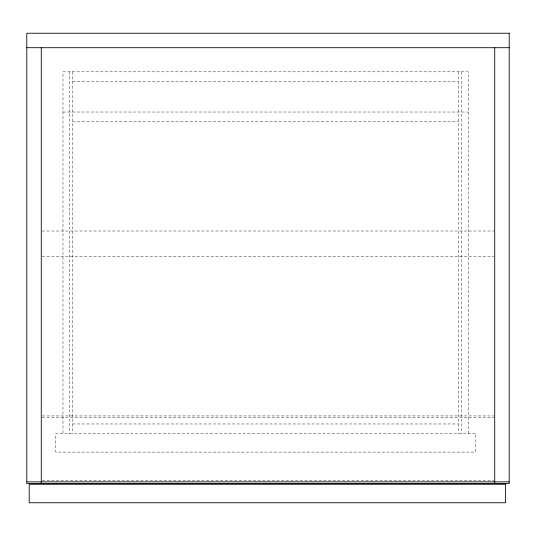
<?xml version="1.0" encoding="UTF-8"?>
<svg xmlns="http://www.w3.org/2000/svg" width="536" height="536" viewBox="0 0 536 536"><rect width="100%" height="100%" fill="white"/><g stroke="black" fill="none" stroke-linecap="round" stroke-linejoin="round"><path stroke-width="0.4" stroke-dasharray="2.68 2.01" d="M72.628 81.472L458.548 81.472M62.98 112.024L468.196 112.024M72.628 121.672L458.548 121.672M42.11 231.016L494.728 231.016M42.11 256.744L493.891 256.744M42.11 415.936L493.891 415.936M42.11 417.544L494.728 417.544M72.628 423.976L458.548 423.976M42.11 480.256L493.891 480.256M468.196 433.624L468.196 71.824L62.98 71.824L62.98 433.624M461.764 71.824L461.764 433.624M458.548 71.824L458.548 433.624M72.628 71.824L72.628 433.624M69.412 71.824L69.412 433.624M475.432 433.624L55.744 433.624L55.744 452.116L475.432 452.116L475.432 433.624"/><path stroke-width="0.8" d="M26.8 47.704L509.2 47.704M26.8 481.864L509.2 481.864M494.728 47.704L494.728 483.472M41.272 47.704L41.272 483.472M509.2 33.232L26.8 33.232L26.8 483.472L509.2 483.472L509.2 33.232M505.582 484.276L29.212 484.276L29.212 502.768L505.582 502.768L505.582 484.276"/></g></svg>
